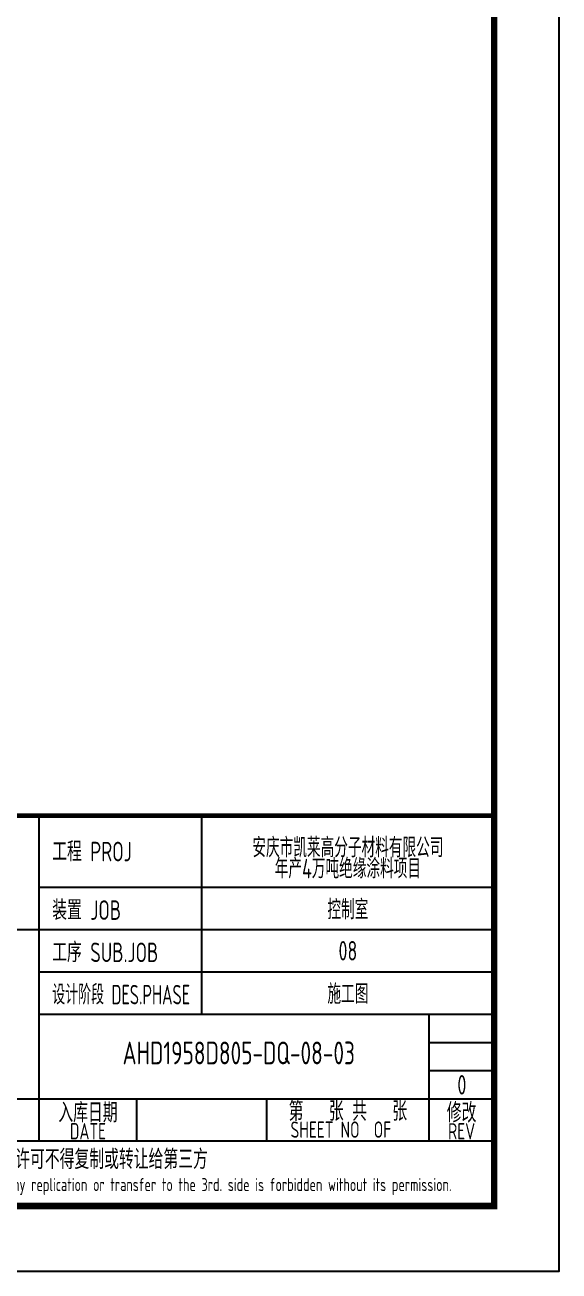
# Model space of a CAD drawing. Extents: x 5279878 to 5976284, y -275259 to -27697.
# Drawn here: x 5547896 to 5556116, y -251520 to -232361 of the extents above; entities that cross this region are included whole.
import ezdxf
from ezdxf.enums import TextEntityAlignment as Align

# ---------------------------------------------------------------- set-up
doc = ezdxf.new("R2010")
doc.units = 0
doc.header["$LTSCALE"] = 1000
doc.header["$MEASUREMENT"] = 0
doc.layers.get('0').update_dxf_attribs({"linetype": 'CONTINUOUS'})
doc.layers.add('AXIS', color=3, linetype='CONTINUOUS')
doc.layers.add('PUB_TITLE', color=4, linetype='CONTINUOUS')
doc.styles.add('AHD', font='sceie.shx', dxfattribs={"width": 0.7, "bigfont": 'sceic.shx'})
doc.styles.add('sceie', font='sceie.shx', dxfattribs={"width": 0.7, "bigfont": 'sceic.shx'})
doc.styles.add('TSSD_Rein', font='Tssdeng.shx', dxfattribs={"width": 0.7, "bigfont": 'hztxt.shx'})

msp = doc.modelspace()

# ---------------------------------------------------------------- linework, layer by layer
for p, q in [((5548116.4, -249519.8), (5548116.4, -244519.8)), ((5550616.4, -247569.8), (5550616.4, -244519.8)), ((5555116.4, -250519.8), (5555116.4, -244519.8)), ((5548116.4, -245619.8), (5555116.4, -245619.8)), ((5537116.4, -246269.8), (5555116.4, -246269.8)), ((5548116.4, -246919.8), (5555116.4, -246919.8)), ((5548116.4, -247569.8), (5555116.4, -247569.8)), ((5554116.4, -249519.8), (5554116.4, -247569.8)), ((5554116.4, -248003.2), (5555116.4, -248003.2)), ((5554116.4, -248436.5), (5555116.4, -248436.5)), ((5537116.4, -248869.8), (5555116.4, -248869.8)), ((5549616.4, -249519.8), (5549616.4, -248869.8)), ((5551616.4, -249519.8), (5551616.4, -248869.8)), ((5537116.4, -249519.8), (5555116.4, -249519.8)), ((5537116.4, -250519.8), (5555116.4, -250519.8))]:
    msp.add_line(p, q)
msp.add_lwpolyline([(5555116.4, -244519.8, 70, 70, 0), (5537116.4, -244519.8, 70, 70, 0), (5537116.4, -250519.8, 0, 0, 0)], format="xyseb")
at = {"layer": 'PUB_TITLE', "color": 4}
msp.add_lwpolyline([(5472016.4, -251519.8), (5556116.4, -251519.8), (5556116.4, -192119.8), (5472016.4, -192119.8)], close=True, dxfattribs=at)
at = {"layer": 'PUB_TITLE', "color": 4, "const_width": 100}
msp.add_lwpolyline([(5474516.4, -250519.8), (5555116.4, -250519.8), (5555116.4, -193119.8), (5474516.4, -193119.8)], close=True, dxfattribs=at)

# ---------------------------------------------------------------- texts
at = {"style": 'AHD'}
for s, width, p in [('工程 PROJ', 0.8, (5548316.4, -245219.8)), ('工程 PROJ', 0.8, (5548316.4, -245219.8)), ('装置 JOB', 0.8, (5548316.4, -246119.8)), ('装置 JOB', 0.8, (5548316.4, -246119.8)), ('工序 SUB.JOB', 0.8, (5548316.4, -246769.8)), ('工序 SUB.JOB', 0.8, (5548316.4, -246769.8)), ('设计阶段 DES.PHASE', 0.7, (5548316.4, -247419.8)), ('设计阶段 DES.PHASE', 0.7, (5548316.4, -247419.8))]:
    msp.add_text(s, height=300, dxfattribs=dict(at, width=width)).set_placement(p)
at = {"style": 'AHD', "width": 0.8}
for s, height, p in [('入库日期', 300, (5548866.4, -249069.8)), ('入库日期', 300, (5548866.4, -249069.8)), ('第   张 共   张', 300, (5552866.4, -249044.8)), ('修改', 300, (5554616.4, -249069.8)), ('修改', 300, (5554616.4, -249069.8)), ('DATE', 250, (5548866.4, -249369.8)), ('DATE', 250, (5548866.4, -249369.8)), ('SHEET NO  OF  ', 250, (5552866.4, -249344.8)), ('SHEET NO  OF  ', 250, (5552866.4, -249344.8)), ('REV', 250, (5554616.4, -249369.8)), ('REV', 250, (5554616.4, -249369.8)), ('本文件专有权属安徽华东化工医药工程有限责任公司所有,未经许可不得复制或转让给第三方', 300, (5546116.4, -249819.8)), ('本文件专有权属安徽华东化工医药工程有限责任公司所有,未经许可不得复制或转让给第三方', 300, (5546116.4, -249819.8)), ('The proprietary right of this document belongs to Anhui Huadong Chemical And Medical Engineering  Co.,Ltd.  and any replication or transfer to the 3rd. side is forbidden without its permission. ', 200, (5546116.4, -250219.8)), ('The proprietary right of this document belongs to Anhui Huadong Chemical And Medical Engineering  Co.,Ltd.  and any replication or transfer to the 3rd. side is forbidden without its permission. ', 200, (5546116.4, -250219.8))]:
    msp.add_text(s, height=height, dxfattribs=at).set_placement(p, align=Align.MIDDLE)
at = {"width": 0.8}
for tag, text, height, style, p in [('AHD1958D805-DQ-08-03', '200320-02-040', 350, 'sceie', (5551187.2, -248166.1)), ('0', '0', 300, 'AHD', (5554620.5, -248655.9)), ('0', '0', 300, 'AHD', (5554620.5, -248655.9))]:
    msp.add_attdef(tag, text=text, height=height, dxfattribs=dict(at, style=style)).set_placement(p, align=Align.MIDDLE)
at = {"layer": 'AXIS', "style": 'TSSD_Rein', "width": 0.7}
for s, p in [('安庆市凯莱高分子材料有限公司', (5552866.4, -244992.2)), ('年产4万吨绝缘涂料项目', (5552866.4, -245315.3)), ('控制室', (5552866.4, -245944.8)), ('08', (5552866.4, -246594.8)), ('施工图', (5552866.4, -247244.8))]:
    msp.add_text(s, height=300, dxfattribs=at).set_placement(p, align=Align.MIDDLE)

doc.saveas('drawing.dxf')
